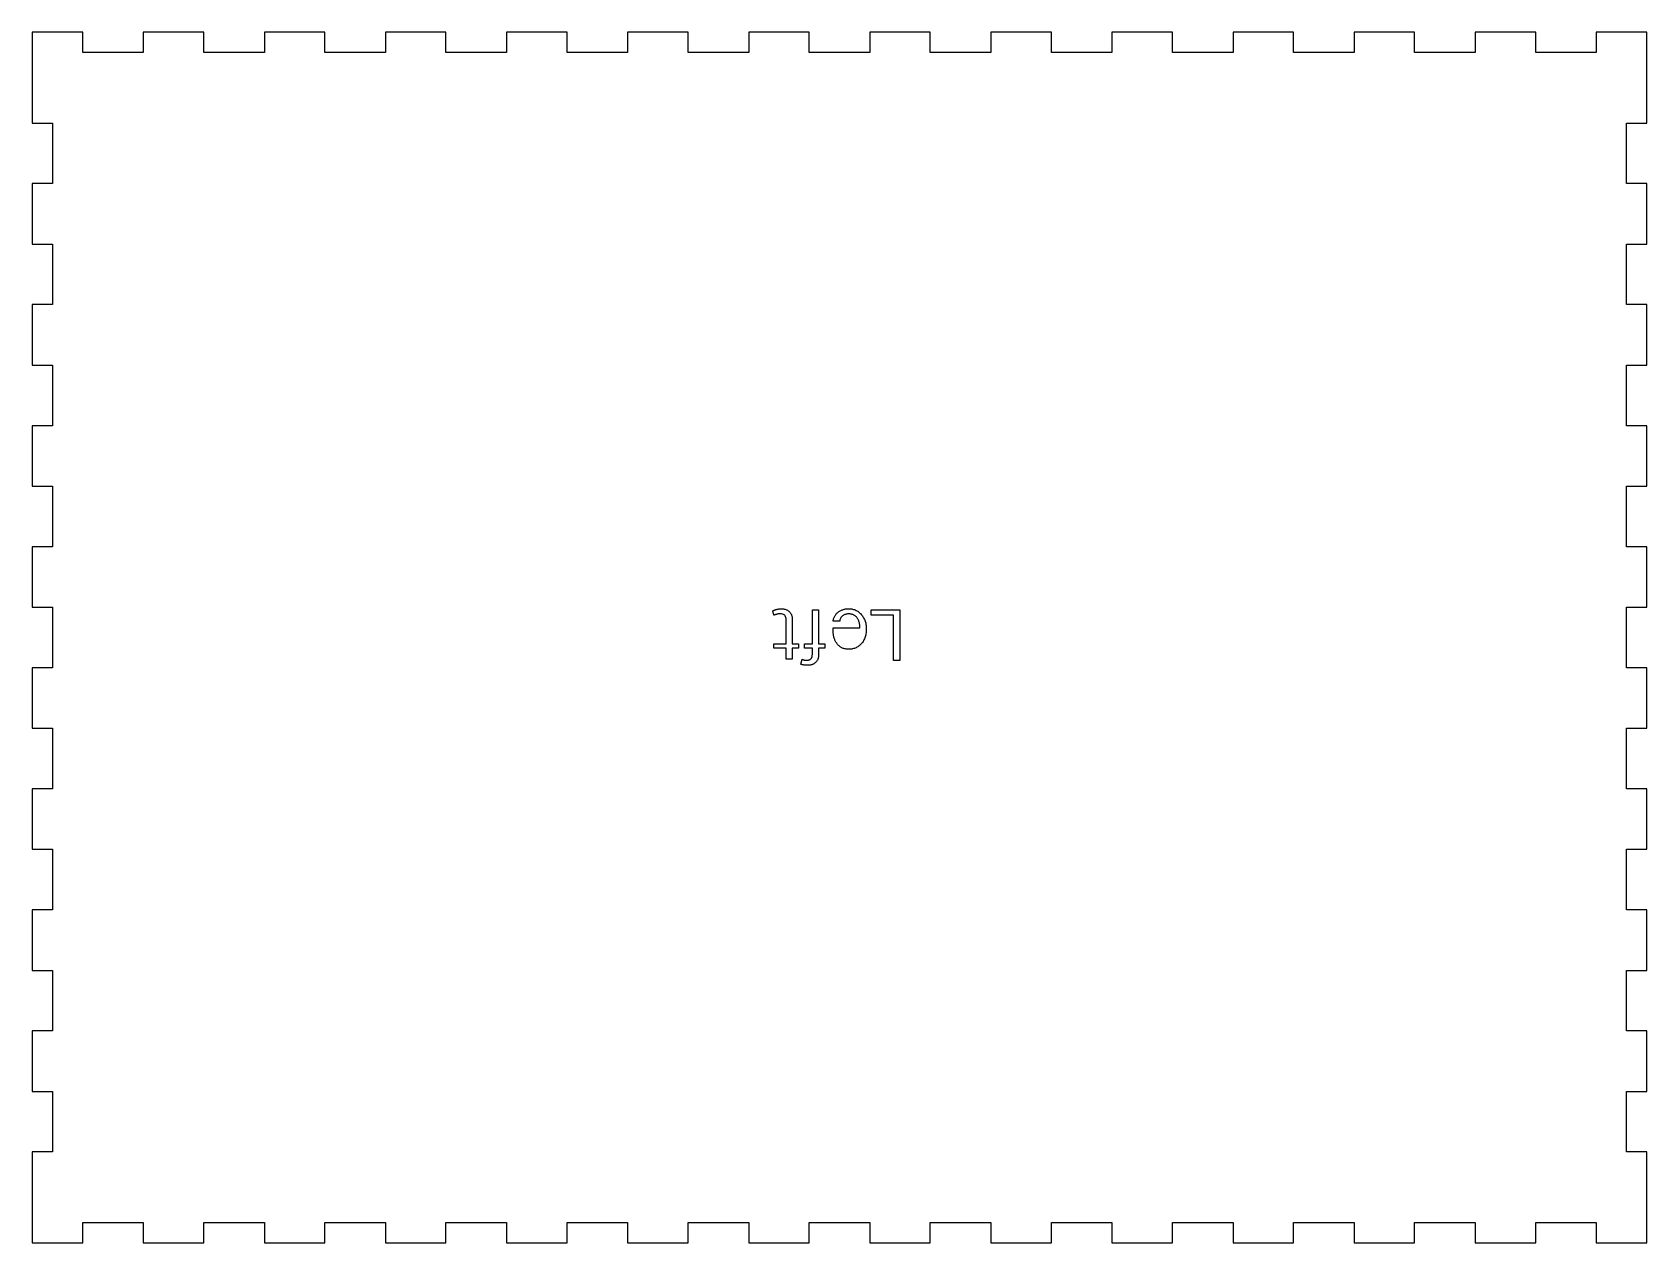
# Model space of a CAD drawing. Header units: millimetres. Extents: x -240 to 0, y -363 to -183.
import ezdxf

# ---------------------------------------------------------------- set-up
doc = ezdxf.new("R2010")
doc.units = ezdxf.units.MM
doc.layers.get('0').update_dxf_attribs({"linetype": 'CONTINUOUS'})

msp = doc.modelspace()

# ---------------------------------------------------------------- linework, layer by layer
for points in [[(-240, -349.5), (-240, -363), (-232.5, -363), (-232.5, -360), (-223.5, -360), (-223.5, -363), (-214.5, -363), (-214.5, -360), (-205.5, -360), (-205.5, -363), (-196.5, -363), (-196.5, -360), (-187.5, -360), (-187.5, -363), (-178.5, -363), (-178.5, -360), (-169.5, -360), (-169.5, -363), (-160.5, -363), (-160.5, -360), (-151.5, -360), (-151.5, -363), (-142.5, -363), (-142.5, -360), (-133.5, -360), (-133.5, -363), (-124.5, -363), (-124.5, -360), (-115.5, -360), (-115.5, -363), (-106.5, -363), (-106.5, -360), (-97.5, -360), (-97.5, -363), (-88.5, -363), (-88.5, -360), (-79.5, -360), (-79.5, -363), (-70.5, -363), (-70.5, -360), (-61.5, -360), (-61.5, -363), (-52.5, -363), (-52.5, -360), (-43.5, -360), (-43.5, -363), (-34.5, -363), (-34.5, -360), (-25.5, -360), (-25.5, -363), (-16.5, -363), (-16.5, -360), (-7.5, -360), (-7.5, -363), (0, -363), (0, -349.5), (-3, -349.5), (-3, -340.5), (0, -340.5), (0, -331.5), (-3, -331.5), (-3, -322.5), (0, -322.5), (0, -313.5), (-3, -313.5), (-3, -304.5), (0, -304.5), (0, -295.5), (-3, -295.5), (-3, -286.5), (0, -286.5), (0, -277.5), (-3, -277.5), (-3, -268.5), (0, -268.5), (0, -259.5), (-3, -259.5), (-3, -250.5), (0, -250.5), (0, -241.5), (-3, -241.5), (-3, -232.5), (0, -232.5), (0, -223.5), (-3, -223.5), (-3, -214.5), (0, -214.5), (0, -205.5), (-3, -205.5), (-3, -196.5), (0, -196.5), (0, -183), (-7.5, -183), (-7.5, -186), (-16.5, -186), (-16.5, -183), (-25.5, -183), (-25.5, -186), (-34.5, -186), (-34.5, -183), (-43.5, -183), (-43.5, -186), (-52.5, -186), (-52.5, -183), (-61.5, -183), (-61.5, -186), (-70.5, -186), (-70.5, -183), (-79.5, -183), (-79.5, -186), (-88.5, -186), (-88.5, -183), (-97.5, -183), (-97.5, -186), (-106.5, -186), (-106.5, -183), (-115.5, -183), (-115.5, -186), (-124.5, -186), (-124.5, -183), (-133.5, -183), (-133.5, -186), (-142.5, -186), (-142.5, -183), (-151.5, -183), (-151.5, -186), (-160.5, -186), (-160.5, -183), (-169.5, -183), (-169.5, -186), (-178.5, -186), (-178.5, -183), (-187.5, -183), (-187.5, -186), (-196.5, -186), (-196.5, -183), (-205.5, -183), (-205.5, -186), (-214.5, -186), (-214.5, -183), (-223.5, -183), (-223.5, -186), (-232.5, -186), (-232.5, -183), (-240, -183), (-240, -196.5), (-237, -196.5), (-237, -205.5), (-240, -205.5), (-240, -214.5), (-237, -214.5), (-237, -223.5), (-240, -223.5), (-240, -232.5), (-237, -232.5), (-237, -241.5), (-240, -241.5), (-240, -250.5), (-237, -250.5), (-237, -259.5), (-240, -259.5), (-240, -268.5), (-237, -268.5), (-237, -277.5), (-240, -277.5), (-240, -286.5), (-237, -286.5), (-237, -295.5), (-240, -295.5), (-240, -304.5), (-237, -304.5), (-237, -313.5), (-240, -313.5), (-240, -322.5), (-237, -322.5), (-237, -331.5), (-240, -331.5), (-240, -340.5), (-237, -340.5), (-237, -349.5)], [(-127.941, -274.602), (-129.753, -274.602), (-129.753, -273.954), (-127.941, -273.954), (-127.941, -270.366), (-127.949, -270.197), (-127.974, -270.046), (-128.016, -269.913), (-128.073, -269.798), (-128.148, -269.7), (-128.239, -269.62), (-128.347, -269.558), (-128.471, -269.514), (-128.612, -269.487), (-128.769, -269.478), (-128.867, -269.48), (-128.915, -269.483), (-129.011, -269.491), (-129.059, -269.497), (-129.106, -269.504), (-129.2, -269.522), (-129.246, -269.532), (-129.293, -269.543), (-129.341, -269.556), (-129.39, -269.569), (-129.44, -269.584), (-129.491, -269.599), (-129.544, -269.616), (-129.597, -269.634), (-129.652, -269.653), (-129.708, -269.673), (-129.765, -269.694), (-129.897, -269.022), (-129.836, -268.996), (-129.775, -268.971), (-129.714, -268.947), (-129.653, -268.924), (-129.592, -268.902), (-129.531, -268.881), (-129.47, -268.861), (-129.409, -268.842), (-129.349, -268.823), (-129.288, -268.806), (-129.227, -268.79), (-129.166, -268.776), (-129.104, -268.763), (-129.042, -268.752), (-128.98, -268.743), (-128.917, -268.735), (-128.854, -268.73), (-128.79, -268.725), (-128.726, -268.723), (-128.661, -268.722), (-128.568, -268.724), (-128.478, -268.729), (-128.389, -268.738), (-128.302, -268.751), (-128.217, -268.767), (-128.134, -268.787), (-128.053, -268.81), (-127.974, -268.837), (-127.896, -268.868), (-127.821, -268.902), (-127.748, -268.94), (-127.678, -268.981), (-127.612, -269.026), (-127.548, -269.075), (-127.488, -269.127), (-127.431, -269.183), (-127.377, -269.242), (-127.326, -269.305), (-127.278, -269.372), (-127.233, -269.442), (-127.192, -269.516), (-127.155, -269.593), (-127.123, -269.674), (-127.095, -269.759), (-127.071, -269.847), (-127.052, -269.939), (-127.036, -270.034), (-127.026, -270.133), (-127.019, -270.236), (-127.017, -270.342), (-127.017, -273.954), (-126.093, -273.954), (-126.093, -274.602), (-127.017, -274.602), (-127.017, -276.198), (-127.941, -276.198)], [(-118.859, -268.731), (-118.739, -268.724), (-118.617, -268.722), (-118.47, -268.726), (-118.326, -268.737), (-118.185, -268.756), (-118.047, -268.783), (-117.913, -268.817), (-117.781, -268.859), (-117.653, -268.909), (-117.528, -268.966), (-117.407, -269.031), (-117.288, -269.103), (-117.173, -269.182), (-117.064, -269.267), (-116.959, -269.358), (-116.859, -269.455), (-116.764, -269.558), (-116.675, -269.667), (-116.59, -269.782), (-116.509, -269.903), (-116.434, -270.029), (-116.364, -270.162), (-116.3, -270.3), (-116.242, -270.441), (-116.191, -270.587), (-116.147, -270.737), (-116.11, -270.891), (-116.079, -271.049), (-116.056, -271.211), (-116.039, -271.377), (-116.028, -271.548), (-116.025, -271.722), (-116.028, -271.908), (-116.038, -272.088), (-116.055, -272.263), (-116.079, -272.433), (-116.109, -272.598), (-116.146, -272.757), (-116.19, -272.911), (-116.24, -273.06), (-116.297, -273.204), (-116.361, -273.342), (-116.431, -273.474), (-116.505, -273.601), (-116.585, -273.72), (-116.67, -273.834), (-116.759, -273.941), (-116.854, -274.042), (-116.953, -274.137), (-117.058, -274.225), (-117.167, -274.307), (-117.282, -274.383), (-117.401, -274.452), (-117.523, -274.514), (-117.648, -274.568), (-117.776, -274.615), (-117.908, -274.655), (-118.043, -274.688), (-118.182, -274.713), (-118.324, -274.731), (-118.469, -274.742), (-118.617, -274.746), (-118.746, -274.743), (-118.871, -274.735), (-118.992, -274.722), (-119.109, -274.704), (-119.223, -274.68), (-119.333, -274.651), (-119.439, -274.617), (-119.541, -274.577), (-119.639, -274.532), (-119.733, -274.482), (-119.824, -274.427), (-119.911, -274.369), (-119.994, -274.307), (-120.074, -274.241), (-120.15, -274.171), (-120.223, -274.098), (-120.292, -274.021), (-120.357, -273.941), (-120.419, -273.856), (-120.477, -273.768), (-120.532, -273.677), (-120.583, -273.583), (-120.631, -273.487), (-120.675, -273.389), (-120.716, -273.289), (-120.754, -273.186), (-120.788, -273.081), (-120.819, -272.973), (-120.846, -272.863), (-120.87, -272.751), (-120.891, -272.637), (-120.908, -272.523), (-120.922, -272.407), (-120.933, -272.291), (-120.941, -272.174), (-120.946, -272.057), (-120.947, -271.938), (-120.946, -271.819), (-120.941, -271.699), (-120.933, -271.578), (-116.961, -271.578), (-116.963, -271.471), (-116.968, -271.355), (-116.977, -271.241), (-116.99, -271.13), (-117.007, -271.022), (-117.027, -270.915), (-117.051, -270.812), (-117.078, -270.711), (-117.109, -270.612), (-117.144, -270.516), (-117.182, -270.423), (-117.225, -270.334), (-117.27, -270.249), (-117.32, -270.168), (-117.373, -270.091), (-117.429, -270.018), (-117.49, -269.949), (-117.554, -269.884), (-117.622, -269.823), (-117.693, -269.766), (-117.768, -269.714), (-117.847, -269.667), (-117.93, -269.625), (-118.017, -269.589), (-118.107, -269.559), (-118.201, -269.534), (-118.299, -269.515), (-118.401, -269.501), (-118.507, -269.493), (-118.617, -269.49), (-118.727, -269.493), (-118.832, -269.501), (-118.934, -269.514), (-119.032, -269.533), (-119.126, -269.558), (-119.215, -269.587), (-119.301, -269.622), (-119.383, -269.663), (-119.461, -269.709), (-119.535, -269.76), (-119.604, -269.817), (-119.668, -269.878), (-119.726, -269.945), (-119.778, -270.017), (-119.825, -270.094), (-119.865, -270.177), (-119.901, -270.264), (-119.931, -270.357), (-119.955, -270.455), (-119.973, -270.558), (-120.945, -270.558), (-120.925, -270.446), (-120.9, -270.336), (-120.87, -270.23), (-120.837, -270.127), (-120.798, -270.028), (-120.755, -269.931), (-120.707, -269.838), (-120.655, -269.748), (-120.598, -269.661), (-120.537, -269.577), (-120.472, -269.497), (-120.403, -269.42), (-120.331, -269.347), (-120.255, -269.278), (-120.175, -269.213), (-120.093, -269.152), (-120.007, -269.094), (-119.917, -269.04), (-119.824, -268.99), (-119.727, -268.944), (-119.627, -268.902), (-119.525, -268.864), (-119.42, -268.831), (-119.313, -268.802), (-119.204, -268.777), (-119.091, -268.758), (-118.976, -268.742)], [(-124.035, -274.602), (-125.223, -274.602), (-125.223, -273.954), (-124.035, -273.954), (-124.035, -268.866), (-123.099, -268.866), (-123.099, -273.954), (-122.163, -273.954), (-122.163, -274.602), (-123.099, -274.602), (-123.099, -275.49), (-123.101, -275.602), (-123.108, -275.71), (-123.119, -275.813), (-123.134, -275.913), (-123.154, -276.008), (-123.178, -276.099), (-123.206, -276.187), (-123.239, -276.27), (-123.276, -276.348), (-123.318, -276.423), (-123.363, -276.494), (-123.412, -276.561), (-123.463, -276.624), (-123.517, -276.683), (-123.575, -276.739), (-123.635, -276.791), (-123.698, -276.839), (-123.764, -276.883), (-123.834, -276.923), (-123.906, -276.96), (-123.981, -276.993), (-124.057, -277.023), (-124.135, -277.049), (-124.215, -277.071), (-124.297, -277.091), (-124.38, -277.106), (-124.465, -277.118), (-124.552, -277.127), (-124.641, -277.132), (-124.731, -277.134), (-124.78, -277.134), (-124.83, -277.133), (-124.879, -277.131), (-124.979, -277.125), (-125.029, -277.121), (-125.08, -277.116), (-125.13, -277.111), (-125.181, -277.105), (-125.232, -277.098), (-125.334, -277.082), (-125.385, -277.073), (-125.436, -277.063), (-125.486, -277.053), (-125.537, -277.042), (-125.588, -277.03), (-125.638, -277.017), (-125.689, -277.004), (-125.739, -276.99), (-125.559, -276.246), (-125.523, -276.26), (-125.451, -276.286), (-125.415, -276.298), (-125.38, -276.309), (-125.308, -276.329), (-125.273, -276.338), (-125.237, -276.346), (-125.202, -276.354), (-125.167, -276.361), (-125.132, -276.367), (-125.097, -276.372), (-125.063, -276.377), (-125.029, -276.381), (-124.995, -276.384), (-124.962, -276.387), (-124.928, -276.389), (-124.896, -276.39), (-124.863, -276.39), (-124.825, -276.389), (-124.786, -276.387), (-124.748, -276.384), (-124.709, -276.378), (-124.671, -276.372), (-124.633, -276.364), (-124.594, -276.355), (-124.556, -276.344), (-124.517, -276.332), (-124.479, -276.318), (-124.441, -276.302), (-124.405, -276.284), (-124.37, -276.263), (-124.336, -276.24), (-124.303, -276.214), (-124.272, -276.186), (-124.243, -276.155), (-124.214, -276.122), (-124.187, -276.086), (-124.161, -276.048), (-124.137, -276.007), (-124.116, -275.962), (-124.097, -275.914), (-124.08, -275.862), (-124.067, -275.807), (-124.055, -275.748), (-124.046, -275.686), (-124.04, -275.62), (-124.036, -275.551), (-124.035, -275.478)], [(-115.311, -268.866), (-111.015, -268.866), (-111.015, -276.402), (-111.951, -276.402), (-111.951, -269.682), (-115.311, -269.682)]]:
    msp.add_lwpolyline(points, close=True)

doc.saveas('drawing.dxf')
